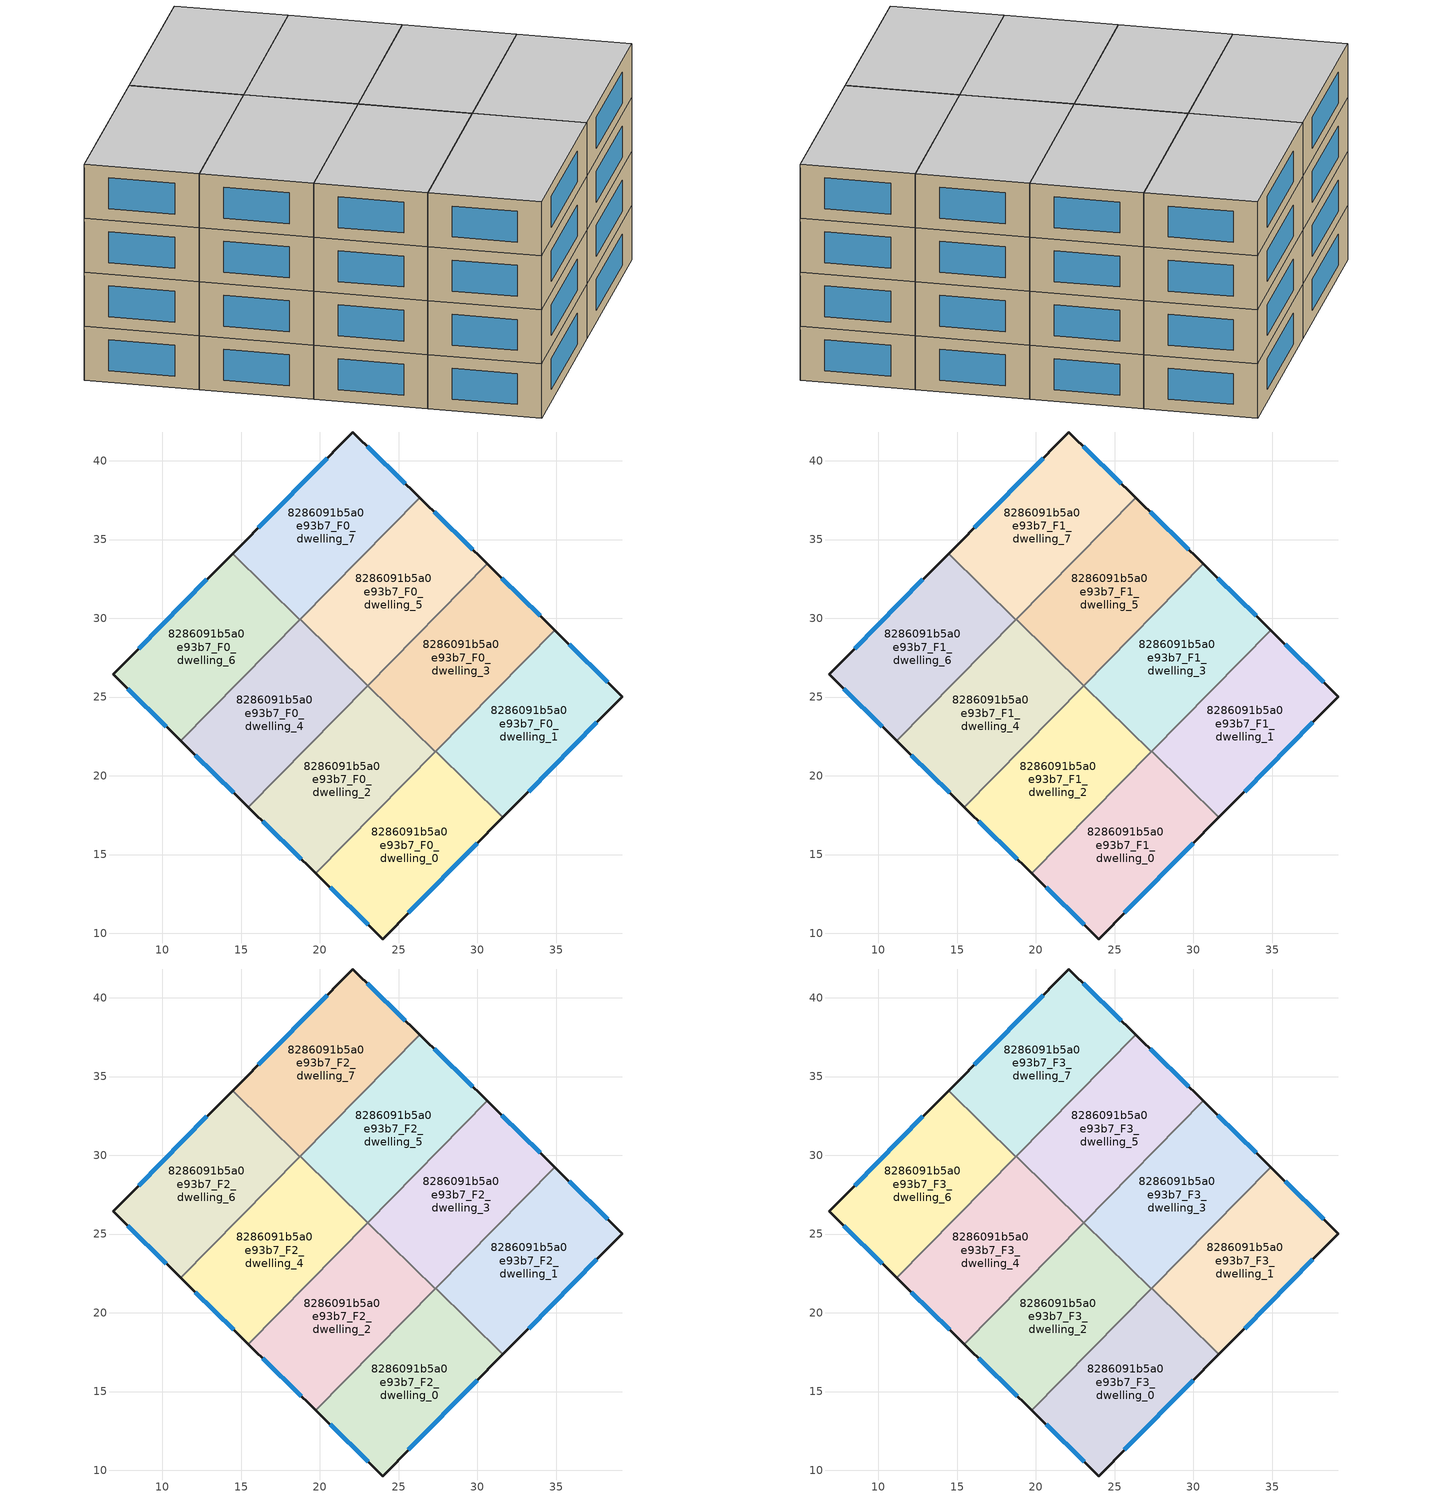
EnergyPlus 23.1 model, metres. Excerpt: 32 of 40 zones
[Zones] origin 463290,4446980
8286091b5a0e93b7_F0_dwelling_0
 floor ground (EU_floor_Construction): 31.62,17.36 23.99,9.64 19.74,13.81 27.34,21.56 z0
 wall outside (EU_wall_Construction): 19.74,13.81 23.99,9.64 31.62,17.36 z0:3
 wall to 8286091b5a0e93b7_F0_dwelling_1 (EU_wall_Construction): 31.62,17.36 27.34,21.56 z0:3
 wall to 8286091b5a0e93b7_F0_dwelling_2 (EU_wall_Construction): 27.32,21.53 19.74,13.81 z0:3
 wall to 8286091b5a0e93b7_F0_dwelling_3 (EU_wall_Construction): 27.34,21.56 27.32,21.53 z0:3
 window (EU_Window_Construction): 25.62,11.29 29.99,15.7 / 20.65,12.92 23.08,10.53 z0.64:2.36
8286091b5a0e93b7_F0_dwelling_1
 floor ground (EU_floor_Construction): 39.2,25.03 31.62,17.36 27.34,21.56 34.9,29.25 z0
 wall outside (EU_wall_Construction): 31.62,17.36 39.2,25.03 34.9,29.25 z0:3
 wall to 8286091b5a0e93b7_F0_dwelling_3 (EU_wall_Construction): 34.9,29.25 27.34,21.56 z0:3
 window (EU_Window_Construction): 33.25,19 37.58,23.38 / 38.28,25.93 35.82,28.35 z0.64:2.36
8286091b5a0e93b7_F0_dwelling_2
 floor ground (EU_floor_Construction): 27.32,21.53 19.74,13.81 15.46,18.01 23.04,25.73 z0
 wall outside (EU_wall_Construction): 15.46,18.01 19.74,13.81 z0:3
 wall to 8286091b5a0e93b7_F0_dwelling_3 (EU_wall_Construction): 27.32,21.53 23.04,25.73 z0:3
 wall to 8286091b5a0e93b7_F0_dwelling_4 (EU_wall_Construction): 23.04,25.73 15.46,18.01 z0:3
 window (EU_Window_Construction): 16.38,17.11 18.82,14.71 z0.64:2.36
8286091b5a0e93b7_F0_dwelling_3
 floor ground (EU_floor_Construction): 34.9,29.25 27.32,21.53 23.04,25.73 30.62,33.45 z0
 wall outside (EU_wall_Construction): 34.9,29.25 30.62,33.45 z0:3
 wall to 8286091b5a0e93b7_F0_dwelling_5 (EU_wall_Construction): 30.62,33.45 23.04,25.73 z0:3
 window (EU_Window_Construction): 33.98,30.15 31.53,32.55 z0.64:2.36
8286091b5a0e93b7_F0_dwelling_4
 floor ground (EU_floor_Construction): 23.04,25.73 15.46,18.01 11.18,22.21 18.76,29.93 z0
 wall outside (EU_wall_Construction): 11.18,22.21 15.46,18.01 z0:3
 wall to 8286091b5a0e93b7_F0_dwelling_5 (EU_wall_Construction): 23.04,25.73 18.76,29.93 z0:3
 wall to 8286091b5a0e93b7_F0_dwelling_6 (EU_wall_Construction): 18.73,29.91 11.18,22.21 z0:3
 wall to 8286091b5a0e93b7_F0_dwelling_7 (EU_wall_Construction): 18.76,29.93 18.73,29.91 z0:3
 window (EU_Window_Construction): 12.1,21.31 14.54,18.91 z0.64:2.36
8286091b5a0e93b7_F0_dwelling_5
 floor ground (EU_floor_Construction): 30.62,33.45 23.04,25.73 18.76,29.93 26.34,37.65 z0
 wall outside (EU_wall_Construction): 30.62,33.45 26.34,37.65 z0:3
 wall to 8286091b5a0e93b7_F0_dwelling_7 (EU_wall_Construction): 26.34,37.65 18.76,29.93 z0:3
 window (EU_Window_Construction): 29.7,34.35 27.25,36.75 z0.64:2.36
8286091b5a0e93b7_F0_dwelling_6
 floor ground (EU_floor_Construction): 18.73,29.91 11.18,22.21 6.87,26.44 14.45,34.11 z0
 wall outside (EU_wall_Construction): 14.45,34.11 6.87,26.44 11.18,22.21 z0:3
 wall to 8286091b5a0e93b7_F0_dwelling_7 (EU_wall_Construction): 18.73,29.91 14.45,34.11 z0:3
 window (EU_Window_Construction): 12.83,32.46 8.5,28.08 / 7.79,25.53 10.26,23.12 z0.64:2.36
8286091b5a0e93b7_F0_dwelling_7
 floor ground (EU_floor_Construction): 26.34,37.65 18.73,29.91 14.45,34.11 22.09,41.83 z0
 wall outside (EU_wall_Construction): 26.34,37.65 22.09,41.83 14.45,34.11 z0:3
 window (EU_Window_Construction): 20.45,40.17 16.09,35.76 / 25.43,38.55 23,40.93 z0.64:2.36
8286091b5a0e93b7_F1_dwelling_0
 floor to 8286091b5a0e93b7_F0_dwelling_0 (EU_floor_Construction): 31.62,17.36 23.99,9.64 19.74,13.81 27.34,21.56 z3
 wall outside (EU_wall_Construction): 19.74,13.81 23.99,9.64 31.62,17.36 z3:6
 wall to 8286091b5a0e93b7_F1_dwelling_1 (EU_wall_Construction): 31.62,17.36 27.34,21.56 z3:6
 wall to 8286091b5a0e93b7_F1_dwelling_2 (EU_wall_Construction): 27.32,21.53 19.74,13.81 z3:6
 wall to 8286091b5a0e93b7_F1_dwelling_3 (EU_wall_Construction): 27.34,21.56 27.32,21.53 z3:6
 window (EU_Window_Construction): 25.62,11.29 29.99,15.7 / 20.65,12.92 23.08,10.53 z3.64:5.36
8286091b5a0e93b7_F1_dwelling_1
 floor to 8286091b5a0e93b7_F0_dwelling_1 (EU_floor_Construction): 39.2,25.03 31.62,17.36 27.34,21.56 34.9,29.25 z3
 wall outside (EU_wall_Construction): 31.62,17.36 39.2,25.03 34.9,29.25 z3:6
 wall to 8286091b5a0e93b7_F1_dwelling_3 (EU_wall_Construction): 34.9,29.25 27.34,21.56 z3:6
 window (EU_Window_Construction): 33.25,19 37.58,23.38 / 38.28,25.93 35.82,28.35 z3.64:5.36
8286091b5a0e93b7_F1_dwelling_2
 floor to 8286091b5a0e93b7_F0_dwelling_2 (EU_floor_Construction): 27.32,21.53 19.74,13.81 15.46,18.01 23.04,25.73 z3
 wall outside (EU_wall_Construction): 15.46,18.01 19.74,13.81 z3:6
 wall to 8286091b5a0e93b7_F1_dwelling_3 (EU_wall_Construction): 27.32,21.53 23.04,25.73 z3:6
 wall to 8286091b5a0e93b7_F1_dwelling_4 (EU_wall_Construction): 23.04,25.73 15.46,18.01 z3:6
 window (EU_Window_Construction): 16.38,17.11 18.82,14.71 z3.64:5.36
8286091b5a0e93b7_F1_dwelling_3
 floor to 8286091b5a0e93b7_F0_dwelling_3 (EU_floor_Construction): 34.9,29.25 27.32,21.53 23.04,25.73 30.62,33.45 z3
 wall outside (EU_wall_Construction): 34.9,29.25 30.62,33.45 z3:6
 wall to 8286091b5a0e93b7_F1_dwelling_5 (EU_wall_Construction): 30.62,33.45 23.04,25.73 z3:6
 window (EU_Window_Construction): 33.98,30.15 31.53,32.55 z3.64:5.36
8286091b5a0e93b7_F1_dwelling_4
 floor to 8286091b5a0e93b7_F0_dwelling_4 (EU_floor_Construction): 23.04,25.73 15.46,18.01 11.18,22.21 18.76,29.93 z3
 wall outside (EU_wall_Construction): 11.18,22.21 15.46,18.01 z3:6
 wall to 8286091b5a0e93b7_F1_dwelling_5 (EU_wall_Construction): 23.04,25.73 18.76,29.93 z3:6
 wall to 8286091b5a0e93b7_F1_dwelling_6 (EU_wall_Construction): 18.73,29.91 11.18,22.21 z3:6
 wall to 8286091b5a0e93b7_F1_dwelling_7 (EU_wall_Construction): 18.76,29.93 18.73,29.91 z3:6
 window (EU_Window_Construction): 12.1,21.31 14.54,18.91 z3.64:5.36
8286091b5a0e93b7_F1_dwelling_5
 floor to 8286091b5a0e93b7_F0_dwelling_5 (EU_floor_Construction): 30.62,33.45 23.04,25.73 18.76,29.93 26.34,37.65 z3
 wall outside (EU_wall_Construction): 30.62,33.45 26.34,37.65 z3:6
 wall to 8286091b5a0e93b7_F1_dwelling_7 (EU_wall_Construction): 26.34,37.65 18.76,29.93 z3:6
 window (EU_Window_Construction): 29.7,34.35 27.25,36.75 z3.64:5.36
8286091b5a0e93b7_F1_dwelling_6
 floor to 8286091b5a0e93b7_F0_dwelling_6 (EU_floor_Construction): 18.73,29.91 11.18,22.21 6.87,26.44 14.45,34.11 z3
 wall outside (EU_wall_Construction): 14.45,34.11 6.87,26.44 11.18,22.21 z3:6
 wall to 8286091b5a0e93b7_F1_dwelling_7 (EU_wall_Construction): 18.73,29.91 14.45,34.11 z3:6
 window (EU_Window_Construction): 12.83,32.46 8.5,28.08 / 7.79,25.53 10.26,23.12 z3.64:5.36
8286091b5a0e93b7_F1_dwelling_7
 floor to 8286091b5a0e93b7_F0_dwelling_7 (EU_floor_Construction): 26.34,37.65 18.73,29.91 14.45,34.11 22.09,41.83 z3
 wall outside (EU_wall_Construction): 26.34,37.65 22.09,41.83 14.45,34.11 z3:6
 window (EU_Window_Construction): 20.45,40.17 16.09,35.76 / 25.43,38.55 23,40.93 z3.64:5.36
8286091b5a0e93b7_F2_dwelling_0
 floor to 8286091b5a0e93b7_F1_dwelling_0 (EU_floor_Construction): 31.62,17.36 23.99,9.64 19.74,13.81 27.34,21.56 z6
 wall outside (EU_wall_Construction): 19.74,13.81 23.99,9.64 31.62,17.36 z6:9
 wall to 8286091b5a0e93b7_F2_dwelling_1 (EU_wall_Construction): 31.62,17.36 27.34,21.56 z6:9
 wall to 8286091b5a0e93b7_F2_dwelling_2 (EU_wall_Construction): 27.32,21.53 19.74,13.81 z6:9
 wall to 8286091b5a0e93b7_F2_dwelling_3 (EU_wall_Construction): 27.34,21.56 27.32,21.53 z6:9
 window (EU_Window_Construction): 25.62,11.29 29.99,15.7 / 20.65,12.92 23.08,10.53 z6.64:8.36
8286091b5a0e93b7_F2_dwelling_1
 floor to 8286091b5a0e93b7_F1_dwelling_1 (EU_floor_Construction): 39.2,25.03 31.62,17.36 27.34,21.56 34.9,29.25 z6
 wall outside (EU_wall_Construction): 31.62,17.36 39.2,25.03 34.9,29.25 z6:9
 wall to 8286091b5a0e93b7_F2_dwelling_3 (EU_wall_Construction): 34.9,29.25 27.34,21.56 z6:9
 window (EU_Window_Construction): 33.25,19 37.58,23.38 / 38.28,25.93 35.82,28.35 z6.64:8.36
8286091b5a0e93b7_F2_dwelling_2
 floor to 8286091b5a0e93b7_F1_dwelling_2 (EU_floor_Construction): 27.32,21.53 19.74,13.81 15.46,18.01 23.04,25.73 z6
 wall outside (EU_wall_Construction): 15.46,18.01 19.74,13.81 z6:9
 wall to 8286091b5a0e93b7_F2_dwelling_3 (EU_wall_Construction): 27.32,21.53 23.04,25.73 z6:9
 wall to 8286091b5a0e93b7_F2_dwelling_4 (EU_wall_Construction): 23.04,25.73 15.46,18.01 z6:9
 window (EU_Window_Construction): 16.38,17.11 18.82,14.71 z6.64:8.36
8286091b5a0e93b7_F2_dwelling_3
 floor to 8286091b5a0e93b7_F1_dwelling_3 (EU_floor_Construction): 34.9,29.25 27.32,21.53 23.04,25.73 30.62,33.45 z6
 wall outside (EU_wall_Construction): 34.9,29.25 30.62,33.45 z6:9
 wall to 8286091b5a0e93b7_F2_dwelling_5 (EU_wall_Construction): 30.62,33.45 23.04,25.73 z6:9
 window (EU_Window_Construction): 33.98,30.15 31.53,32.55 z6.64:8.36
8286091b5a0e93b7_F2_dwelling_4
 floor to 8286091b5a0e93b7_F1_dwelling_4 (EU_floor_Construction): 23.04,25.73 15.46,18.01 11.18,22.21 18.76,29.93 z6
 wall outside (EU_wall_Construction): 11.18,22.21 15.46,18.01 z6:9
 wall to 8286091b5a0e93b7_F2_dwelling_5 (EU_wall_Construction): 23.04,25.73 18.76,29.93 z6:9
 wall to 8286091b5a0e93b7_F2_dwelling_6 (EU_wall_Construction): 18.73,29.91 11.18,22.21 z6:9
 wall to 8286091b5a0e93b7_F2_dwelling_7 (EU_wall_Construction): 18.76,29.93 18.73,29.91 z6:9
 window (EU_Window_Construction): 12.1,21.31 14.54,18.91 z6.64:8.36
8286091b5a0e93b7_F2_dwelling_5
 floor to 8286091b5a0e93b7_F1_dwelling_5 (EU_floor_Construction): 30.62,33.45 23.04,25.73 18.76,29.93 26.34,37.65 z6
 wall outside (EU_wall_Construction): 30.62,33.45 26.34,37.65 z6:9
 wall to 8286091b5a0e93b7_F2_dwelling_7 (EU_wall_Construction): 26.34,37.65 18.76,29.93 z6:9
 window (EU_Window_Construction): 29.7,34.35 27.25,36.75 z6.64:8.36
8286091b5a0e93b7_F2_dwelling_6
 floor to 8286091b5a0e93b7_F1_dwelling_6 (EU_floor_Construction): 18.73,29.91 11.18,22.21 6.87,26.44 14.45,34.11 z6
 wall outside (EU_wall_Construction): 14.45,34.11 6.87,26.44 11.18,22.21 z6:9
 wall to 8286091b5a0e93b7_F2_dwelling_7 (EU_wall_Construction): 18.73,29.91 14.45,34.11 z6:9
 window (EU_Window_Construction): 12.83,32.46 8.5,28.08 / 7.79,25.53 10.26,23.12 z6.64:8.36
8286091b5a0e93b7_F2_dwelling_7
 floor to 8286091b5a0e93b7_F1_dwelling_7 (EU_floor_Construction): 26.34,37.65 18.73,29.91 14.45,34.11 22.09,41.83 z6
 wall outside (EU_wall_Construction): 26.34,37.65 22.09,41.83 14.45,34.11 z6:9
 window (EU_Window_Construction): 20.45,40.17 16.09,35.76 / 25.43,38.55 23,40.93 z6.64:8.36
8286091b5a0e93b7_F3_dwelling_0
 floor to 8286091b5a0e93b7_F2_dwelling_0 (EU_floor_Construction): 31.62,17.36 23.99,9.64 19.74,13.81 27.34,21.56 z9
 wall outside (EU_wall_Construction): 19.74,13.81 23.99,9.64 31.62,17.36 z9:12
 wall to 8286091b5a0e93b7_F3_dwelling_1 (EU_wall_Construction): 31.62,17.36 27.34,21.56 z9:12
 wall to 8286091b5a0e93b7_F3_dwelling_2 (EU_wall_Construction): 27.32,21.53 19.74,13.81 z9:12
 wall to 8286091b5a0e93b7_F3_dwelling_3 (EU_wall_Construction): 27.34,21.56 27.32,21.53 z9:12
 window (EU_Window_Construction): 25.62,11.29 29.99,15.7 / 20.65,12.92 23.08,10.53 z9.64:11.36
 ceiling to 8286091b5a0e93b7_F4_dwelling_0 (EU_floor_Construction): 23.99,9.64 31.62,17.36 27.34,21.56 19.74,13.81 z12
8286091b5a0e93b7_F3_dwelling_1
 floor to 8286091b5a0e93b7_F2_dwelling_1 (EU_floor_Construction): 39.2,25.03 31.62,17.36 27.34,21.56 34.9,29.25 z9
 wall outside (EU_wall_Construction): 31.62,17.36 39.2,25.03 34.9,29.25 z9:12
 wall to 8286091b5a0e93b7_F3_dwelling_3 (EU_wall_Construction): 34.9,29.25 27.34,21.56 z9:12
 window (EU_Window_Construction): 33.25,19 37.58,23.38 / 38.28,25.93 35.82,28.35 z9.64:11.36
 ceiling to 8286091b5a0e93b7_F4_dwelling_1 (EU_floor_Construction): 31.62,17.36 39.2,25.03 34.9,29.25 27.34,21.56 z12
8286091b5a0e93b7_F3_dwelling_2
 floor to 8286091b5a0e93b7_F2_dwelling_2 (EU_floor_Construction): 27.32,21.53 19.74,13.81 15.46,18.01 23.04,25.73 z9
 wall outside (EU_wall_Construction): 15.46,18.01 19.74,13.81 z9:12
 wall to 8286091b5a0e93b7_F3_dwelling_3 (EU_wall_Construction): 27.32,21.53 23.04,25.73 z9:12
 wall to 8286091b5a0e93b7_F3_dwelling_4 (EU_wall_Construction): 23.04,25.73 15.46,18.01 z9:12
 window (EU_Window_Construction): 16.38,17.11 18.82,14.71 z9.64:11.36
 ceiling to 8286091b5a0e93b7_F4_dwelling_2 (EU_floor_Construction): 19.74,13.81 27.32,21.53 23.04,25.73 15.46,18.01 z12
8286091b5a0e93b7_F3_dwelling_3
 floor to 8286091b5a0e93b7_F2_dwelling_3 (EU_floor_Construction): 34.9,29.25 27.32,21.53 23.04,25.73 30.62,33.45 z9
 wall outside (EU_wall_Construction): 34.9,29.25 30.62,33.45 z9:12
 wall to 8286091b5a0e93b7_F3_dwelling_5 (EU_wall_Construction): 30.62,33.45 23.04,25.73 z9:12
 window (EU_Window_Construction): 33.98,30.15 31.53,32.55 z9.64:11.36
 ceiling to 8286091b5a0e93b7_F4_dwelling_3 (EU_floor_Construction): 27.32,21.53 34.9,29.25 30.62,33.45 23.04,25.73 z12
8286091b5a0e93b7_F3_dwelling_4
 floor to 8286091b5a0e93b7_F2_dwelling_4 (EU_floor_Construction): 23.04,25.73 15.46,18.01 11.18,22.21 18.76,29.93 z9
 wall outside (EU_wall_Construction): 11.18,22.21 15.46,18.01 z9:12
 wall to 8286091b5a0e93b7_F3_dwelling_5 (EU_wall_Construction): 23.04,25.73 18.76,29.93 z9:12
 wall to 8286091b5a0e93b7_F3_dwelling_6 (EU_wall_Construction): 18.73,29.91 11.18,22.21 z9:12
 wall to 8286091b5a0e93b7_F3_dwelling_7 (EU_wall_Construction): 18.76,29.93 18.73,29.91 z9:12
 window (EU_Window_Construction): 12.1,21.31 14.54,18.91 z9.64:11.36
 ceiling to 8286091b5a0e93b7_F4_dwelling_4 (EU_floor_Construction): 15.46,18.01 23.04,25.73 18.76,29.93 11.18,22.21 z12
8286091b5a0e93b7_F3_dwelling_5
 floor to 8286091b5a0e93b7_F2_dwelling_5 (EU_floor_Construction): 30.62,33.45 23.04,25.73 18.76,29.93 26.34,37.65 z9
 wall outside (EU_wall_Construction): 30.62,33.45 26.34,37.65 z9:12
 wall to 8286091b5a0e93b7_F3_dwelling_7 (EU_wall_Construction): 26.34,37.65 18.76,29.93 z9:12
 window (EU_Window_Construction): 29.7,34.35 27.25,36.75 z9.64:11.36
 ceiling to 8286091b5a0e93b7_F4_dwelling_5 (EU_floor_Construction): 23.04,25.73 30.62,33.45 26.34,37.65 18.76,29.93 z12
8286091b5a0e93b7_F3_dwelling_6
 floor to 8286091b5a0e93b7_F2_dwelling_6 (EU_floor_Construction): 18.73,29.91 11.18,22.21 6.87,26.44 14.45,34.11 z9
 wall outside (EU_wall_Construction): 14.45,34.11 6.87,26.44 11.18,22.21 z9:12
 wall to 8286091b5a0e93b7_F3_dwelling_7 (EU_wall_Construction): 18.73,29.91 14.45,34.11 z9:12
 window (EU_Window_Construction): 12.83,32.46 8.5,28.08 / 7.79,25.53 10.26,23.12 z9.64:11.36
 ceiling to 8286091b5a0e93b7_F4_dwelling_6 (EU_floor_Construction): 11.18,22.21 18.73,29.91 14.45,34.11 6.87,26.44 z12
8286091b5a0e93b7_F3_dwelling_7
 floor to 8286091b5a0e93b7_F2_dwelling_7 (EU_floor_Construction): 26.34,37.65 18.73,29.91 14.45,34.11 22.09,41.83 z9
 wall outside (EU_wall_Construction): 26.34,37.65 22.09,41.83 14.45,34.11 z9:12
 window (EU_Window_Construction): 20.45,40.17 16.09,35.76 / 25.43,38.55 23,40.93 z9.64:11.36
 ceiling to 8286091b5a0e93b7_F4_dwelling_7 (EU_floor_Construction): 18.73,29.91 26.34,37.65 22.09,41.83 14.45,34.11 z12
[Building]
EU S2 Campaign: North Axis=0; Terrain=City; Solar Distribution=FullExterior
[Site:Location]
Yerevan-Zvartnots.Intl.AP: Latitude=40.15; Longitude=44.383; Time Zone=4; Elevation=854
[SizingPeriod:WeatherFileDays]
AnnualSizingPeriod: Begin Month=1; Begin Day of Month=1; End Month=12; End Day of Month=31; Day of Week for Start Day=Monday; Use Weather File Daylight Saving Period=No; Use Weather File Rain and Snow Indicators=No
[MATERIAL]
EU_InternalMass_Material: Roughness=MediumRough; Thickness=0.1; Conductivity=1; Density=1800; Specific Heat=900; Thermal Absorptance=0.9; Solar Absorptance=0.7; Visible Absorptance=0.7
[MATERIAL:NOMASS] Roughness=MediumRough; Thermal Absorptance=0.9; Solar Absorptance=0.7; Visible Absorptance=0.7
Name | Thermal Resistance
EU_wall_NoMass | 1.05043
EU_floor_NoMass | 0.478065
[WINDOWMATERIAL:SIMPLEGLAZINGSYSTEM]
EU_Window_SimpleGlazing: UFactor=2.5566; Solar Heat Gain Coefficient=0.75; Visible Transmittance=0.75
[CONSTRUCTION]
EU_wall_Construction: EU_wall_NoMass
EU_floor_Construction: EU_floor_NoMass
EU_Window_Construction: EU_Window_SimpleGlazing
EU_InternalMass_Construction: EU_InternalMass_Material
[ZONE] Type=1; Multiplier=1; Ceiling Height=autocalculate; Floor Area=autocalculate; Part of Total Floor Area=Yes
Name | Volume
8286091b5a0e93b7_F0_dwelling_0; 8286091b5a0e93b7_F1_dwelling_0; 8286091b5a0e93b7_F2_dwelling_0; 8286091b5a0e93b7_F3_dwelling_0; 8286091b5a0e93b7_F0_dwelling_7; 8286091b5a0e93b7_F1_dwelling_7; 8286091b5a0e93b7_F2_dwelling_7; 8286091b5a0e93b7_F3_dwelling_7 | 194.624
8286091b5a0e93b7_F0_dwelling_1; 8286091b5a0e93b7_F1_dwelling_1; 8286091b5a0e93b7_F2_dwelling_1; 8286091b5a0e93b7_F3_dwelling_1; 8286091b5a0e93b7_F0_dwelling_6; 8286091b5a0e93b7_F1_dwelling_6; 8286091b5a0e93b7_F2_dwelling_6; 8286091b5a0e93b7_F3_dwelling_6 | 194.616
8286091b5a0e93b7_F0_dwelling_2; 8286091b5a0e93b7_F1_dwelling_2; 8286091b5a0e93b7_F2_dwelling_2; 8286091b5a0e93b7_F3_dwelling_2; 8286091b5a0e93b7_F0_dwelling_3; 8286091b5a0e93b7_F1_dwelling_3; 8286091b5a0e93b7_F2_dwelling_3; 8286091b5a0e93b7_F3_dwelling_3; 8286091b5a0e93b7_F0_dwelling_4; 8286091b5a0e93b7_F1_dwelling_4; 8286091b5a0e93b7_F2_dwelling_4; 8286091b5a0e93b7_F3_dwelling_4; 8286091b5a0e93b7_F0_dwelling_5; 8286091b5a0e93b7_F1_dwelling_5; 8286091b5a0e93b7_F2_dwelling_5; 8286091b5a0e93b7_F3_dwelling_5 | 194.628
[INTERNALMASS] Construction=EU_InternalMass_Construction
Name | Zone or ZoneList | Surface Area
8286091b5a0e93b7_F0_dwelling_0_EU_InternalMass | 8286091b5a0e93b7_F0_dwelling_0 | 64.874
8286091b5a0e93b7_F0_dwelling_1_EU_InternalMass | 8286091b5a0e93b7_F0_dwelling_1 | 64.8727
8286091b5a0e93b7_F0_dwelling_2_EU_InternalMass | 8286091b5a0e93b7_F0_dwelling_2 | 64.877
8286091b5a0e93b7_F0_dwelling_3_EU_InternalMass | 8286091b5a0e93b7_F0_dwelling_3 | 64.8749
8286091b5a0e93b7_F0_dwelling_4_EU_InternalMass | 8286091b5a0e93b7_F0_dwelling_4 | 64.876
8286091b5a0e93b7_F0_dwelling_5_EU_InternalMass | 8286091b5a0e93b7_F0_dwelling_5 | 64.876
8286091b5a0e93b7_F0_dwelling_6_EU_InternalMass | 8286091b5a0e93b7_F0_dwelling_6 | 64.8727
8286091b5a0e93b7_F0_dwelling_7_EU_InternalMass | 8286091b5a0e93b7_F0_dwelling_7 | 64.874
8286091b5a0e93b7_F1_dwelling_0_EU_InternalMass | 8286091b5a0e93b7_F1_dwelling_0 | 64.874
8286091b5a0e93b7_F1_dwelling_1_EU_InternalMass | 8286091b5a0e93b7_F1_dwelling_1 | 64.8727
8286091b5a0e93b7_F1_dwelling_2_EU_InternalMass | 8286091b5a0e93b7_F1_dwelling_2 | 64.877
8286091b5a0e93b7_F1_dwelling_3_EU_InternalMass | 8286091b5a0e93b7_F1_dwelling_3 | 64.8749
8286091b5a0e93b7_F1_dwelling_4_EU_InternalMass | 8286091b5a0e93b7_F1_dwelling_4 | 64.876
8286091b5a0e93b7_F1_dwelling_5_EU_InternalMass | 8286091b5a0e93b7_F1_dwelling_5 | 64.876
8286091b5a0e93b7_F1_dwelling_6_EU_InternalMass | 8286091b5a0e93b7_F1_dwelling_6 | 64.8727
8286091b5a0e93b7_F1_dwelling_7_EU_InternalMass | 8286091b5a0e93b7_F1_dwelling_7 | 64.874
8286091b5a0e93b7_F2_dwelling_0_EU_InternalMass | 8286091b5a0e93b7_F2_dwelling_0 | 64.874
8286091b5a0e93b7_F2_dwelling_1_EU_InternalMass | 8286091b5a0e93b7_F2_dwelling_1 | 64.8727
8286091b5a0e93b7_F2_dwelling_2_EU_InternalMass | 8286091b5a0e93b7_F2_dwelling_2 | 64.877
8286091b5a0e93b7_F2_dwelling_3_EU_InternalMass | 8286091b5a0e93b7_F2_dwelling_3 | 64.8749
8286091b5a0e93b7_F2_dwelling_4_EU_InternalMass | 8286091b5a0e93b7_F2_dwelling_4 | 64.876
8286091b5a0e93b7_F2_dwelling_5_EU_InternalMass | 8286091b5a0e93b7_F2_dwelling_5 | 64.876
8286091b5a0e93b7_F2_dwelling_6_EU_InternalMass | 8286091b5a0e93b7_F2_dwelling_6 | 64.8727
8286091b5a0e93b7_F2_dwelling_7_EU_InternalMass | 8286091b5a0e93b7_F2_dwelling_7 | 64.874
8286091b5a0e93b7_F3_dwelling_0_EU_InternalMass | 8286091b5a0e93b7_F3_dwelling_0 | 64.874
8286091b5a0e93b7_F3_dwelling_1_EU_InternalMass | 8286091b5a0e93b7_F3_dwelling_1 | 64.8727
8286091b5a0e93b7_F3_dwelling_2_EU_InternalMass | 8286091b5a0e93b7_F3_dwelling_2 | 64.877
8286091b5a0e93b7_F3_dwelling_3_EU_InternalMass | 8286091b5a0e93b7_F3_dwelling_3 | 64.8749
8286091b5a0e93b7_F3_dwelling_4_EU_InternalMass | 8286091b5a0e93b7_F3_dwelling_4 | 64.876
8286091b5a0e93b7_F3_dwelling_5_EU_InternalMass | 8286091b5a0e93b7_F3_dwelling_5 | 64.876
8286091b5a0e93b7_F3_dwelling_6_EU_InternalMass | 8286091b5a0e93b7_F3_dwelling_6 | 64.8727
8286091b5a0e93b7_F3_dwelling_7_EU_InternalMass | 8286091b5a0e93b7_F3_dwelling_7 | 64.874
[OTHEREQUIPMENT] Fuel Type=Electricity; Design Level Calculation Method=Watts/Area; Power per Zone Floor Area=1; Fraction Latent=0; Fraction Radiant=0; Fraction Lost=0; Carbon Dioxide Generation Rate=0; EndUse Subcategory=EU_Step8_InternalGains
Name | Zone or ZoneList or Space or SpaceList | Schedule
EU_Step8_InternalGain_8286091b5a0e93b7_F0_dwelling_0_f000 | 8286091b5a0e93b7_F0_dwelling_0 | EU_Step8_GainSchedule_8286091b5a0e93b7_F0_dwelling_0_f000
EU_Step8_InternalGain_8286091b5a0e93b7_F0_dwelling_1_f000 | 8286091b5a0e93b7_F0_dwelling_1 | EU_Step8_GainSchedule_8286091b5a0e93b7_F0_dwelling_1_f000
EU_Step8_InternalGain_8286091b5a0e93b7_F0_dwelling_2_f000 | 8286091b5a0e93b7_F0_dwelling_2 | EU_Step8_GainSchedule_8286091b5a0e93b7_F0_dwelling_2_f000
EU_Step8_InternalGain_8286091b5a0e93b7_F0_dwelling_3_f000 | 8286091b5a0e93b7_F0_dwelling_3 | EU_Step8_GainSchedule_8286091b5a0e93b7_F0_dwelling_3_f000
EU_Step8_InternalGain_8286091b5a0e93b7_F0_dwelling_4_f000 | 8286091b5a0e93b7_F0_dwelling_4 | EU_Step8_GainSchedule_8286091b5a0e93b7_F0_dwelling_4_f000
EU_Step8_InternalGain_8286091b5a0e93b7_F0_dwelling_5_f000 | 8286091b5a0e93b7_F0_dwelling_5 | EU_Step8_GainSchedule_8286091b5a0e93b7_F0_dwelling_5_f000
EU_Step8_InternalGain_8286091b5a0e93b7_F0_dwelling_6_f000 | 8286091b5a0e93b7_F0_dwelling_6 | EU_Step8_GainSchedule_8286091b5a0e93b7_F0_dwelling_6_f000
EU_Step8_InternalGain_8286091b5a0e93b7_F0_dwelling_7_f000 | 8286091b5a0e93b7_F0_dwelling_7 | EU_Step8_GainSchedule_8286091b5a0e93b7_F0_dwelling_7_f000
EU_Step8_InternalGain_8286091b5a0e93b7_F1_dwelling_0_f000 | 8286091b5a0e93b7_F1_dwelling_0 | EU_Step8_GainSchedule_8286091b5a0e93b7_F1_dwelling_0_f000
EU_Step8_InternalGain_8286091b5a0e93b7_F1_dwelling_1_f000 | 8286091b5a0e93b7_F1_dwelling_1 | EU_Step8_GainSchedule_8286091b5a0e93b7_F1_dwelling_1_f000
EU_Step8_InternalGain_8286091b5a0e93b7_F1_dwelling_2_f000 | 8286091b5a0e93b7_F1_dwelling_2 | EU_Step8_GainSchedule_8286091b5a0e93b7_F1_dwelling_2_f000
EU_Step8_InternalGain_8286091b5a0e93b7_F1_dwelling_3_f000 | 8286091b5a0e93b7_F1_dwelling_3 | EU_Step8_GainSchedule_8286091b5a0e93b7_F1_dwelling_3_f000
EU_Step8_InternalGain_8286091b5a0e93b7_F1_dwelling_4_f000 | 8286091b5a0e93b7_F1_dwelling_4 | EU_Step8_GainSchedule_8286091b5a0e93b7_F1_dwelling_4_f000
EU_Step8_InternalGain_8286091b5a0e93b7_F1_dwelling_5_f000 | 8286091b5a0e93b7_F1_dwelling_5 | EU_Step8_GainSchedule_8286091b5a0e93b7_F1_dwelling_5_f000
EU_Step8_InternalGain_8286091b5a0e93b7_F1_dwelling_6_f000 | 8286091b5a0e93b7_F1_dwelling_6 | EU_Step8_GainSchedule_8286091b5a0e93b7_F1_dwelling_6_f000
EU_Step8_InternalGain_8286091b5a0e93b7_F1_dwelling_7_f000 | 8286091b5a0e93b7_F1_dwelling_7 | EU_Step8_GainSchedule_8286091b5a0e93b7_F1_dwelling_7_f000
EU_Step8_InternalGain_8286091b5a0e93b7_F2_dwelling_0_f000 | 8286091b5a0e93b7_F2_dwelling_0 | EU_Step8_GainSchedule_8286091b5a0e93b7_F2_dwelling_0_f000
EU_Step8_InternalGain_8286091b5a0e93b7_F2_dwelling_1_f000 | 8286091b5a0e93b7_F2_dwelling_1 | EU_Step8_GainSchedule_8286091b5a0e93b7_F2_dwelling_1_f000
EU_Step8_InternalGain_8286091b5a0e93b7_F2_dwelling_2_f000 | 8286091b5a0e93b7_F2_dwelling_2 | EU_Step8_GainSchedule_8286091b5a0e93b7_F2_dwelling_2_f000
EU_Step8_InternalGain_8286091b5a0e93b7_F2_dwelling_3_f000 | 8286091b5a0e93b7_F2_dwelling_3 | EU_Step8_GainSchedule_8286091b5a0e93b7_F2_dwelling_3_f000
EU_Step8_InternalGain_8286091b5a0e93b7_F2_dwelling_4_f000 | 8286091b5a0e93b7_F2_dwelling_4 | EU_Step8_GainSchedule_8286091b5a0e93b7_F2_dwelling_4_f000
EU_Step8_InternalGain_8286091b5a0e93b7_F2_dwelling_5_f000 | 8286091b5a0e93b7_F2_dwelling_5 | EU_Step8_GainSchedule_8286091b5a0e93b7_F2_dwelling_5_f000
EU_Step8_InternalGain_8286091b5a0e93b7_F2_dwelling_6_f000 | 8286091b5a0e93b7_F2_dwelling_6 | EU_Step8_GainSchedule_8286091b5a0e93b7_F2_dwelling_6_f000
EU_Step8_InternalGain_8286091b5a0e93b7_F2_dwelling_7_f000 | 8286091b5a0e93b7_F2_dwelling_7 | EU_Step8_GainSchedule_8286091b5a0e93b7_F2_dwelling_7_f000
EU_Step8_InternalGain_8286091b5a0e93b7_F3_dwelling_0_f000 | 8286091b5a0e93b7_F3_dwelling_0 | EU_Step8_GainSchedule_8286091b5a0e93b7_F3_dwelling_0_f000
EU_Step8_InternalGain_8286091b5a0e93b7_F3_dwelling_1_f000 | 8286091b5a0e93b7_F3_dwelling_1 | EU_Step8_GainSchedule_8286091b5a0e93b7_F3_dwelling_1_f000
EU_Step8_InternalGain_8286091b5a0e93b7_F3_dwelling_2_f000 | 8286091b5a0e93b7_F3_dwelling_2 | EU_Step8_GainSchedule_8286091b5a0e93b7_F3_dwelling_2_f000
EU_Step8_InternalGain_8286091b5a0e93b7_F3_dwelling_3_f000 | 8286091b5a0e93b7_F3_dwelling_3 | EU_Step8_GainSchedule_8286091b5a0e93b7_F3_dwelling_3_f000
EU_Step8_InternalGain_8286091b5a0e93b7_F3_dwelling_4_f000 | 8286091b5a0e93b7_F3_dwelling_4 | EU_Step8_GainSchedule_8286091b5a0e93b7_F3_dwelling_4_f000
EU_Step8_InternalGain_8286091b5a0e93b7_F3_dwelling_5_f000 | 8286091b5a0e93b7_F3_dwelling_5 | EU_Step8_GainSchedule_8286091b5a0e93b7_F3_dwelling_5_f000
EU_Step8_InternalGain_8286091b5a0e93b7_F3_dwelling_6_f000 | 8286091b5a0e93b7_F3_dwelling_6 | EU_Step8_GainSchedule_8286091b5a0e93b7_F3_dwelling_6_f000
EU_Step8_InternalGain_8286091b5a0e93b7_F3_dwelling_7_f000 | 8286091b5a0e93b7_F3_dwelling_7 | EU_Step8_GainSchedule_8286091b5a0e93b7_F3_dwelling_7_f000
[ZONEVENTILATION:DESIGNFLOWRATE] Schedule=EU_AlwaysOn; Design Flow Rate Calculation Method=AirChanges/Hour; Air Changes per Hour=0.557805; Ventilation Type=Natural; Fan Pressure Rise=0; Fan Total Efficiency=1; Constant Term Coefficient=1; Temperature Term Coefficient=0; Velocity Term Coefficient=0; Velocity Squared Term Coefficient=0; Minimum Indoor Temperature=-100; Maximum Indoor Temperature=100; Delta Temperature=-100; Minimum Outdoor Temperature=-100; Maximum Outdoor Temperature=100; Maximum Wind Speed=40
Name | Zone or ZoneList or Space or SpaceList
EU_ConstantAir_8286091b5a0e93b7_F0_dwelling_0 | 8286091b5a0e93b7_F0_dwelling_0
EU_ConstantAir_8286091b5a0e93b7_F0_dwelling_1 | 8286091b5a0e93b7_F0_dwelling_1
EU_ConstantAir_8286091b5a0e93b7_F0_dwelling_2 | 8286091b5a0e93b7_F0_dwelling_2
EU_ConstantAir_8286091b5a0e93b7_F0_dwelling_3 | 8286091b5a0e93b7_F0_dwelling_3
EU_ConstantAir_8286091b5a0e93b7_F0_dwelling_4 | 8286091b5a0e93b7_F0_dwelling_4
EU_ConstantAir_8286091b5a0e93b7_F0_dwelling_5 | 8286091b5a0e93b7_F0_dwelling_5
EU_ConstantAir_8286091b5a0e93b7_F0_dwelling_6 | 8286091b5a0e93b7_F0_dwelling_6
EU_ConstantAir_8286091b5a0e93b7_F0_dwelling_7 | 8286091b5a0e93b7_F0_dwelling_7
EU_ConstantAir_8286091b5a0e93b7_F1_dwelling_0 | 8286091b5a0e93b7_F1_dwelling_0
EU_ConstantAir_8286091b5a0e93b7_F1_dwelling_1 | 8286091b5a0e93b7_F1_dwelling_1
EU_ConstantAir_8286091b5a0e93b7_F1_dwelling_2 | 8286091b5a0e93b7_F1_dwelling_2
EU_ConstantAir_8286091b5a0e93b7_F1_dwelling_3 | 8286091b5a0e93b7_F1_dwelling_3
EU_ConstantAir_8286091b5a0e93b7_F1_dwelling_4 | 8286091b5a0e93b7_F1_dwelling_4
EU_ConstantAir_8286091b5a0e93b7_F1_dwelling_5 | 8286091b5a0e93b7_F1_dwelling_5
EU_ConstantAir_8286091b5a0e93b7_F1_dwelling_6 | 8286091b5a0e93b7_F1_dwelling_6
EU_ConstantAir_8286091b5a0e93b7_F1_dwelling_7 | 8286091b5a0e93b7_F1_dwelling_7
EU_ConstantAir_8286091b5a0e93b7_F2_dwelling_0 | 8286091b5a0e93b7_F2_dwelling_0
EU_ConstantAir_8286091b5a0e93b7_F2_dwelling_1 | 8286091b5a0e93b7_F2_dwelling_1
EU_ConstantAir_8286091b5a0e93b7_F2_dwelling_2 | 8286091b5a0e93b7_F2_dwelling_2
EU_ConstantAir_8286091b5a0e93b7_F2_dwelling_3 | 8286091b5a0e93b7_F2_dwelling_3
EU_ConstantAir_8286091b5a0e93b7_F2_dwelling_4 | 8286091b5a0e93b7_F2_dwelling_4
EU_ConstantAir_8286091b5a0e93b7_F2_dwelling_5 | 8286091b5a0e93b7_F2_dwelling_5
EU_ConstantAir_8286091b5a0e93b7_F2_dwelling_6 | 8286091b5a0e93b7_F2_dwelling_6
EU_ConstantAir_8286091b5a0e93b7_F2_dwelling_7 | 8286091b5a0e93b7_F2_dwelling_7
EU_ConstantAir_8286091b5a0e93b7_F3_dwelling_0 | 8286091b5a0e93b7_F3_dwelling_0
EU_ConstantAir_8286091b5a0e93b7_F3_dwelling_1 | 8286091b5a0e93b7_F3_dwelling_1
EU_ConstantAir_8286091b5a0e93b7_F3_dwelling_2 | 8286091b5a0e93b7_F3_dwelling_2
EU_ConstantAir_8286091b5a0e93b7_F3_dwelling_3 | 8286091b5a0e93b7_F3_dwelling_3
EU_ConstantAir_8286091b5a0e93b7_F3_dwelling_4 | 8286091b5a0e93b7_F3_dwelling_4
EU_ConstantAir_8286091b5a0e93b7_F3_dwelling_5 | 8286091b5a0e93b7_F3_dwelling_5
EU_ConstantAir_8286091b5a0e93b7_F3_dwelling_6 | 8286091b5a0e93b7_F3_dwelling_6
EU_ConstantAir_8286091b5a0e93b7_F3_dwelling_7 | 8286091b5a0e93b7_F3_dwelling_7
[HVACTEMPLATE:THERMOSTAT] Constant Heating Setpoint=20; Constant Cooling Setpoint=50
EU_HeatOnly_8286091b5a0e93b7_F0_dwelling_0; EU_HeatOnly_8286091b5a0e93b7_F0_dwelling_1; EU_HeatOnly_8286091b5a0e93b7_F0_dwelling_2; EU_HeatOnly_8286091b5a0e93b7_F0_dwelling_3; EU_HeatOnly_8286091b5a0e93b7_F0_dwelling_4; EU_HeatOnly_8286091b5a0e93b7_F0_dwelling_5; EU_HeatOnly_8286091b5a0e93b7_F0_dwelling_6; EU_HeatOnly_8286091b5a0e93b7_F0_dwelling_7; EU_HeatOnly_8286091b5a0e93b7_F1_dwelling_0; EU_HeatOnly_8286091b5a0e93b7_F1_dwelling_1; EU_HeatOnly_8286091b5a0e93b7_F1_dwelling_2; EU_HeatOnly_8286091b5a0e93b7_F1_dwelling_3; EU_HeatOnly_8286091b5a0e93b7_F1_dwelling_4; EU_HeatOnly_8286091b5a0e93b7_F1_dwelling_5; EU_HeatOnly_8286091b5a0e93b7_F1_dwelling_6; EU_HeatOnly_8286091b5a0e93b7_F1_dwelling_7; EU_HeatOnly_8286091b5a0e93b7_F2_dwelling_0; EU_HeatOnly_8286091b5a0e93b7_F2_dwelling_1; EU_HeatOnly_8286091b5a0e93b7_F2_dwelling_2; EU_HeatOnly_8286091b5a0e93b7_F2_dwelling_3; EU_HeatOnly_8286091b5a0e93b7_F2_dwelling_4; EU_HeatOnly_8286091b5a0e93b7_F2_dwelling_5; EU_HeatOnly_8286091b5a0e93b7_F2_dwelling_6; EU_HeatOnly_8286091b5a0e93b7_F2_dwelling_7; EU_HeatOnly_8286091b5a0e93b7_F3_dwelling_0; EU_HeatOnly_8286091b5a0e93b7_F3_dwelling_1; EU_HeatOnly_8286091b5a0e93b7_F3_dwelling_2; EU_HeatOnly_8286091b5a0e93b7_F3_dwelling_3; EU_HeatOnly_8286091b5a0e93b7_F3_dwelling_4; EU_HeatOnly_8286091b5a0e93b7_F3_dwelling_5; EU_HeatOnly_8286091b5a0e93b7_F3_dwelling_6; EU_HeatOnly_8286091b5a0e93b7_F3_dwelling_7; EU_HeatOnly_8286091b5a0e93b7_F4_dwelling_0; EU_HeatOnly_8286091b5a0e93b7_F4_dwelling_1; EU_HeatOnly_8286091b5a0e93b7_F4_dwelling_2; EU_HeatOnly_8286091b5a0e93b7_F4_dwelling_3; EU_HeatOnly_8286091b5a0e93b7_F4_dwelling_4; EU_HeatOnly_8286091b5a0e93b7_F4_dwelling_5; EU_HeatOnly_8286091b5a0e93b7_F4_dwelling_6; EU_HeatOnly_8286091b5a0e93b7_F4_dwelling_7
[HVACTEMPLATE:ZONE:IDEALLOADSAIRSYSTEM] System Availability Schedule=EU_AlwaysOn; Maximum Heating Supply Air Temperature=50; Minimum Cooling Supply Air Temperature=13; Maximum Heating Supply Air Humidity Ratio=0.0156; Minimum Cooling Supply Air Humidity Ratio=0.0077; Heating Limit=NoLimit; Cooling Limit=NoLimit; Heating Availability Schedule=EU_AlwaysOn; Cooling Availability Schedule=EU_CoolingOff; Dehumidification Control Type=ConstantSensibleHeatRatio; Cooling Sensible Heat Ratio=0.7; Dehumidification Setpoint=60; Humidification Control Type=None; Humidification Setpoint=30; Outdoor Air Method=None; Outdoor Air Flow Rate per Person=0.00944; Outdoor Air Flow Rate per Zone Floor Area=0; Outdoor Air Flow Rate per Zone=0; Demand Controlled Ventilation Type=None; Outdoor Air Economizer Type=NoEconomizer; Heat Recovery Type=None; Sensible Heat Recovery Effectiveness=0.7; Latent Heat Recovery Effectiveness=0.65
Name | Template Thermostat
8286091b5a0e93b7_F0_dwelling_0 | EU_HeatOnly_8286091b5a0e93b7_F0_dwelling_0
8286091b5a0e93b7_F0_dwelling_1 | EU_HeatOnly_8286091b5a0e93b7_F0_dwelling_1
8286091b5a0e93b7_F0_dwelling_2 | EU_HeatOnly_8286091b5a0e93b7_F0_dwelling_2
8286091b5a0e93b7_F0_dwelling_3 | EU_HeatOnly_8286091b5a0e93b7_F0_dwelling_3
8286091b5a0e93b7_F0_dwelling_4 | EU_HeatOnly_8286091b5a0e93b7_F0_dwelling_4
8286091b5a0e93b7_F0_dwelling_5 | EU_HeatOnly_8286091b5a0e93b7_F0_dwelling_5
8286091b5a0e93b7_F0_dwelling_6 | EU_HeatOnly_8286091b5a0e93b7_F0_dwelling_6
8286091b5a0e93b7_F0_dwelling_7 | EU_HeatOnly_8286091b5a0e93b7_F0_dwelling_7
8286091b5a0e93b7_F1_dwelling_0 | EU_HeatOnly_8286091b5a0e93b7_F1_dwelling_0
8286091b5a0e93b7_F1_dwelling_1 | EU_HeatOnly_8286091b5a0e93b7_F1_dwelling_1
8286091b5a0e93b7_F1_dwelling_2 | EU_HeatOnly_8286091b5a0e93b7_F1_dwelling_2
8286091b5a0e93b7_F1_dwelling_3 | EU_HeatOnly_8286091b5a0e93b7_F1_dwelling_3
8286091b5a0e93b7_F1_dwelling_4 | EU_HeatOnly_8286091b5a0e93b7_F1_dwelling_4
8286091b5a0e93b7_F1_dwelling_5 | EU_HeatOnly_8286091b5a0e93b7_F1_dwelling_5
8286091b5a0e93b7_F1_dwelling_6 | EU_HeatOnly_8286091b5a0e93b7_F1_dwelling_6
8286091b5a0e93b7_F1_dwelling_7 | EU_HeatOnly_8286091b5a0e93b7_F1_dwelling_7
8286091b5a0e93b7_F2_dwelling_0 | EU_HeatOnly_8286091b5a0e93b7_F2_dwelling_0
8286091b5a0e93b7_F2_dwelling_1 | EU_HeatOnly_8286091b5a0e93b7_F2_dwelling_1
8286091b5a0e93b7_F2_dwelling_2 | EU_HeatOnly_8286091b5a0e93b7_F2_dwelling_2
8286091b5a0e93b7_F2_dwelling_3 | EU_HeatOnly_8286091b5a0e93b7_F2_dwelling_3
8286091b5a0e93b7_F2_dwelling_4 | EU_HeatOnly_8286091b5a0e93b7_F2_dwelling_4
8286091b5a0e93b7_F2_dwelling_5 | EU_HeatOnly_8286091b5a0e93b7_F2_dwelling_5
8286091b5a0e93b7_F2_dwelling_6 | EU_HeatOnly_8286091b5a0e93b7_F2_dwelling_6
8286091b5a0e93b7_F2_dwelling_7 | EU_HeatOnly_8286091b5a0e93b7_F2_dwelling_7
8286091b5a0e93b7_F3_dwelling_0 | EU_HeatOnly_8286091b5a0e93b7_F3_dwelling_0
8286091b5a0e93b7_F3_dwelling_1 | EU_HeatOnly_8286091b5a0e93b7_F3_dwelling_1
8286091b5a0e93b7_F3_dwelling_2 | EU_HeatOnly_8286091b5a0e93b7_F3_dwelling_2
8286091b5a0e93b7_F3_dwelling_3 | EU_HeatOnly_8286091b5a0e93b7_F3_dwelling_3
8286091b5a0e93b7_F3_dwelling_4 | EU_HeatOnly_8286091b5a0e93b7_F3_dwelling_4
8286091b5a0e93b7_F3_dwelling_5 | EU_HeatOnly_8286091b5a0e93b7_F3_dwelling_5
8286091b5a0e93b7_F3_dwelling_6 | EU_HeatOnly_8286091b5a0e93b7_F3_dwelling_6
8286091b5a0e93b7_F3_dwelling_7 | EU_HeatOnly_8286091b5a0e93b7_F3_dwelling_7
[SIZING:ZONE] Zone Cooling Design Supply Air Temperature Input Method=SupplyAirTemperature; Zone Cooling Design Supply Air Temperature=13; Zone Heating Design Supply Air Temperature Input Method=SupplyAirTemperature; Zone Heating Design Supply Air Temperature=50; Zone Cooling Design Supply Air Humidity Ratio=0.008; Zone Heating Design Supply Air Humidity Ratio=0.008; Cooling Design Air Flow Method=DesignDay; Cooling Design Air Flow Rate=0; Cooling Minimum Air Flow per Zone Floor Area=0.000762; Cooling Minimum Air Flow=0; Cooling Minimum Air Flow Fraction=0.2; Heating Design Air Flow Method=DesignDay; Heating Design Air Flow Rate=0; Heating Maximum Air Flow per Zone Floor Area=0.002032; Heating Maximum Air Flow=0.141576; Heating Maximum Air Flow Fraction=0.3; Account for Dedicated Outdoor Air System=No; Dedicated Outdoor Air System Control Strategy=NeutralSupplyAir; Dedicated Outdoor Air Low Setpoint Temperature for Design=autosize; Dedicated Outdoor Air High Setpoint Temperature for Design=autosize; Zone Load Sizing Method=Sensible Load Only No Latent Load; Zone Latent Cooling Design Supply Air Humidity Ratio Input Method=HumidityRatioDifference; Zone Cooling Design Supply Air Humidity Ratio Difference=0.005; Zone Latent Heating Design Supply Air Humidity Ratio Input Method=HumidityRatioDifference; Zone Humidification Design Supply Air Humidity Ratio Difference=0.005
8286091b5a0e93b7_F0_dwelling_0; 8286091b5a0e93b7_F0_dwelling_1; 8286091b5a0e93b7_F0_dwelling_2; 8286091b5a0e93b7_F0_dwelling_3; 8286091b5a0e93b7_F0_dwelling_4; 8286091b5a0e93b7_F0_dwelling_5; 8286091b5a0e93b7_F0_dwelling_6; 8286091b5a0e93b7_F0_dwelling_7; 8286091b5a0e93b7_F1_dwelling_0; 8286091b5a0e93b7_F1_dwelling_1; 8286091b5a0e93b7_F1_dwelling_2; 8286091b5a0e93b7_F1_dwelling_3; 8286091b5a0e93b7_F1_dwelling_4; 8286091b5a0e93b7_F1_dwelling_5; 8286091b5a0e93b7_F1_dwelling_6; 8286091b5a0e93b7_F1_dwelling_7; 8286091b5a0e93b7_F2_dwelling_0; 8286091b5a0e93b7_F2_dwelling_1; 8286091b5a0e93b7_F2_dwelling_2; 8286091b5a0e93b7_F2_dwelling_3; 8286091b5a0e93b7_F2_dwelling_4; 8286091b5a0e93b7_F2_dwelling_5; 8286091b5a0e93b7_F2_dwelling_6; 8286091b5a0e93b7_F2_dwelling_7; 8286091b5a0e93b7_F3_dwelling_0; 8286091b5a0e93b7_F3_dwelling_1; 8286091b5a0e93b7_F3_dwelling_2; 8286091b5a0e93b7_F3_dwelling_3; 8286091b5a0e93b7_F3_dwelling_4; 8286091b5a0e93b7_F3_dwelling_5; 8286091b5a0e93b7_F3_dwelling_6; 8286091b5a0e93b7_F3_dwelling_7
[SCHEDULE:CONSTANT]
Name | Hourly Value
EU_AlwaysOn | 1
EU_CoolingOff | 0
[SCHEDULE:FILE] Column Number=1; Rows to Skip at Top=0; Number of Hours of Data=8760; Column Separator=Comma; Interpolate to Timestep=No; Minutes per Item=60; Adjust Schedule for Daylight Savings=Yes
Name | File
EU_Step8_GainSchedule_8286091b5a0e93b7_F0_dwelling_0_f000 | ../../schedules/8286091b5a0e93b7/8286091b5a0e93b7_F0_dwelling_0_f000_gain.csv
EU_Step8_GainSchedule_8286091b5a0e93b7_F0_dwelling_1_f000 | ../../schedules/8286091b5a0e93b7/8286091b5a0e93b7_F0_dwelling_1_f000_gain.csv
EU_Step8_GainSchedule_8286091b5a0e93b7_F0_dwelling_2_f000 | ../../schedules/8286091b5a0e93b7/8286091b5a0e93b7_F0_dwelling_2_f000_gain.csv
EU_Step8_GainSchedule_8286091b5a0e93b7_F0_dwelling_3_f000 | ../../schedules/8286091b5a0e93b7/8286091b5a0e93b7_F0_dwelling_3_f000_gain.csv
EU_Step8_GainSchedule_8286091b5a0e93b7_F0_dwelling_4_f000 | ../../schedules/8286091b5a0e93b7/8286091b5a0e93b7_F0_dwelling_4_f000_gain.csv
EU_Step8_GainSchedule_8286091b5a0e93b7_F0_dwelling_5_f000 | ../../schedules/8286091b5a0e93b7/8286091b5a0e93b7_F0_dwelling_5_f000_gain.csv
EU_Step8_GainSchedule_8286091b5a0e93b7_F0_dwelling_6_f000 | ../../schedules/8286091b5a0e93b7/8286091b5a0e93b7_F0_dwelling_6_f000_gain.csv
EU_Step8_GainSchedule_8286091b5a0e93b7_F0_dwelling_7_f000 | ../../schedules/8286091b5a0e93b7/8286091b5a0e93b7_F0_dwelling_7_f000_gain.csv
EU_Step8_GainSchedule_8286091b5a0e93b7_F1_dwelling_0_f000 | ../../schedules/8286091b5a0e93b7/8286091b5a0e93b7_F1_dwelling_0_f000_gain.csv
EU_Step8_GainSchedule_8286091b5a0e93b7_F1_dwelling_1_f000 | ../../schedules/8286091b5a0e93b7/8286091b5a0e93b7_F1_dwelling_1_f000_gain.csv
EU_Step8_GainSchedule_8286091b5a0e93b7_F1_dwelling_2_f000 | ../../schedules/8286091b5a0e93b7/8286091b5a0e93b7_F1_dwelling_2_f000_gain.csv
EU_Step8_GainSchedule_8286091b5a0e93b7_F1_dwelling_3_f000 | ../../schedules/8286091b5a0e93b7/8286091b5a0e93b7_F1_dwelling_3_f000_gain.csv
EU_Step8_GainSchedule_8286091b5a0e93b7_F1_dwelling_4_f000 | ../../schedules/8286091b5a0e93b7/8286091b5a0e93b7_F1_dwelling_4_f000_gain.csv
EU_Step8_GainSchedule_8286091b5a0e93b7_F1_dwelling_5_f000 | ../../schedules/8286091b5a0e93b7/8286091b5a0e93b7_F1_dwelling_5_f000_gain.csv
EU_Step8_GainSchedule_8286091b5a0e93b7_F1_dwelling_6_f000 | ../../schedules/8286091b5a0e93b7/8286091b5a0e93b7_F1_dwelling_6_f000_gain.csv
EU_Step8_GainSchedule_8286091b5a0e93b7_F1_dwelling_7_f000 | ../../schedules/8286091b5a0e93b7/8286091b5a0e93b7_F1_dwelling_7_f000_gain.csv
EU_Step8_GainSchedule_8286091b5a0e93b7_F2_dwelling_0_f000 | ../../schedules/8286091b5a0e93b7/8286091b5a0e93b7_F2_dwelling_0_f000_gain.csv
EU_Step8_GainSchedule_8286091b5a0e93b7_F2_dwelling_1_f000 | ../../schedules/8286091b5a0e93b7/8286091b5a0e93b7_F2_dwelling_1_f000_gain.csv
EU_Step8_GainSchedule_8286091b5a0e93b7_F2_dwelling_2_f000 | ../../schedules/8286091b5a0e93b7/8286091b5a0e93b7_F2_dwelling_2_f000_gain.csv
EU_Step8_GainSchedule_8286091b5a0e93b7_F2_dwelling_3_f000 | ../../schedules/8286091b5a0e93b7/8286091b5a0e93b7_F2_dwelling_3_f000_gain.csv
EU_Step8_GainSchedule_8286091b5a0e93b7_F2_dwelling_4_f000 | ../../schedules/8286091b5a0e93b7/8286091b5a0e93b7_F2_dwelling_4_f000_gain.csv
EU_Step8_GainSchedule_8286091b5a0e93b7_F2_dwelling_5_f000 | ../../schedules/8286091b5a0e93b7/8286091b5a0e93b7_F2_dwelling_5_f000_gain.csv
EU_Step8_GainSchedule_8286091b5a0e93b7_F2_dwelling_6_f000 | ../../schedules/8286091b5a0e93b7/8286091b5a0e93b7_F2_dwelling_6_f000_gain.csv
EU_Step8_GainSchedule_8286091b5a0e93b7_F2_dwelling_7_f000 | ../../schedules/8286091b5a0e93b7/8286091b5a0e93b7_F2_dwelling_7_f000_gain.csv
EU_Step8_GainSchedule_8286091b5a0e93b7_F3_dwelling_0_f000 | ../../schedules/8286091b5a0e93b7/8286091b5a0e93b7_F3_dwelling_0_f000_gain.csv
EU_Step8_GainSchedule_8286091b5a0e93b7_F3_dwelling_1_f000 | ../../schedules/8286091b5a0e93b7/8286091b5a0e93b7_F3_dwelling_1_f000_gain.csv
EU_Step8_GainSchedule_8286091b5a0e93b7_F3_dwelling_2_f000 | ../../schedules/8286091b5a0e93b7/8286091b5a0e93b7_F3_dwelling_2_f000_gain.csv
EU_Step8_GainSchedule_8286091b5a0e93b7_F3_dwelling_3_f000 | ../../schedules/8286091b5a0e93b7/8286091b5a0e93b7_F3_dwelling_3_f000_gain.csv
EU_Step8_GainSchedule_8286091b5a0e93b7_F3_dwelling_4_f000 | ../../schedules/8286091b5a0e93b7/8286091b5a0e93b7_F3_dwelling_4_f000_gain.csv
EU_Step8_GainSchedule_8286091b5a0e93b7_F3_dwelling_5_f000 | ../../schedules/8286091b5a0e93b7/8286091b5a0e93b7_F3_dwelling_5_f000_gain.csv
EU_Step8_GainSchedule_8286091b5a0e93b7_F3_dwelling_6_f000 | ../../schedules/8286091b5a0e93b7/8286091b5a0e93b7_F3_dwelling_6_f000_gain.csv
EU_Step8_GainSchedule_8286091b5a0e93b7_F3_dwelling_7_f000 | ../../schedules/8286091b5a0e93b7/8286091b5a0e93b7_F3_dwelling_7_f000_gain.csv
